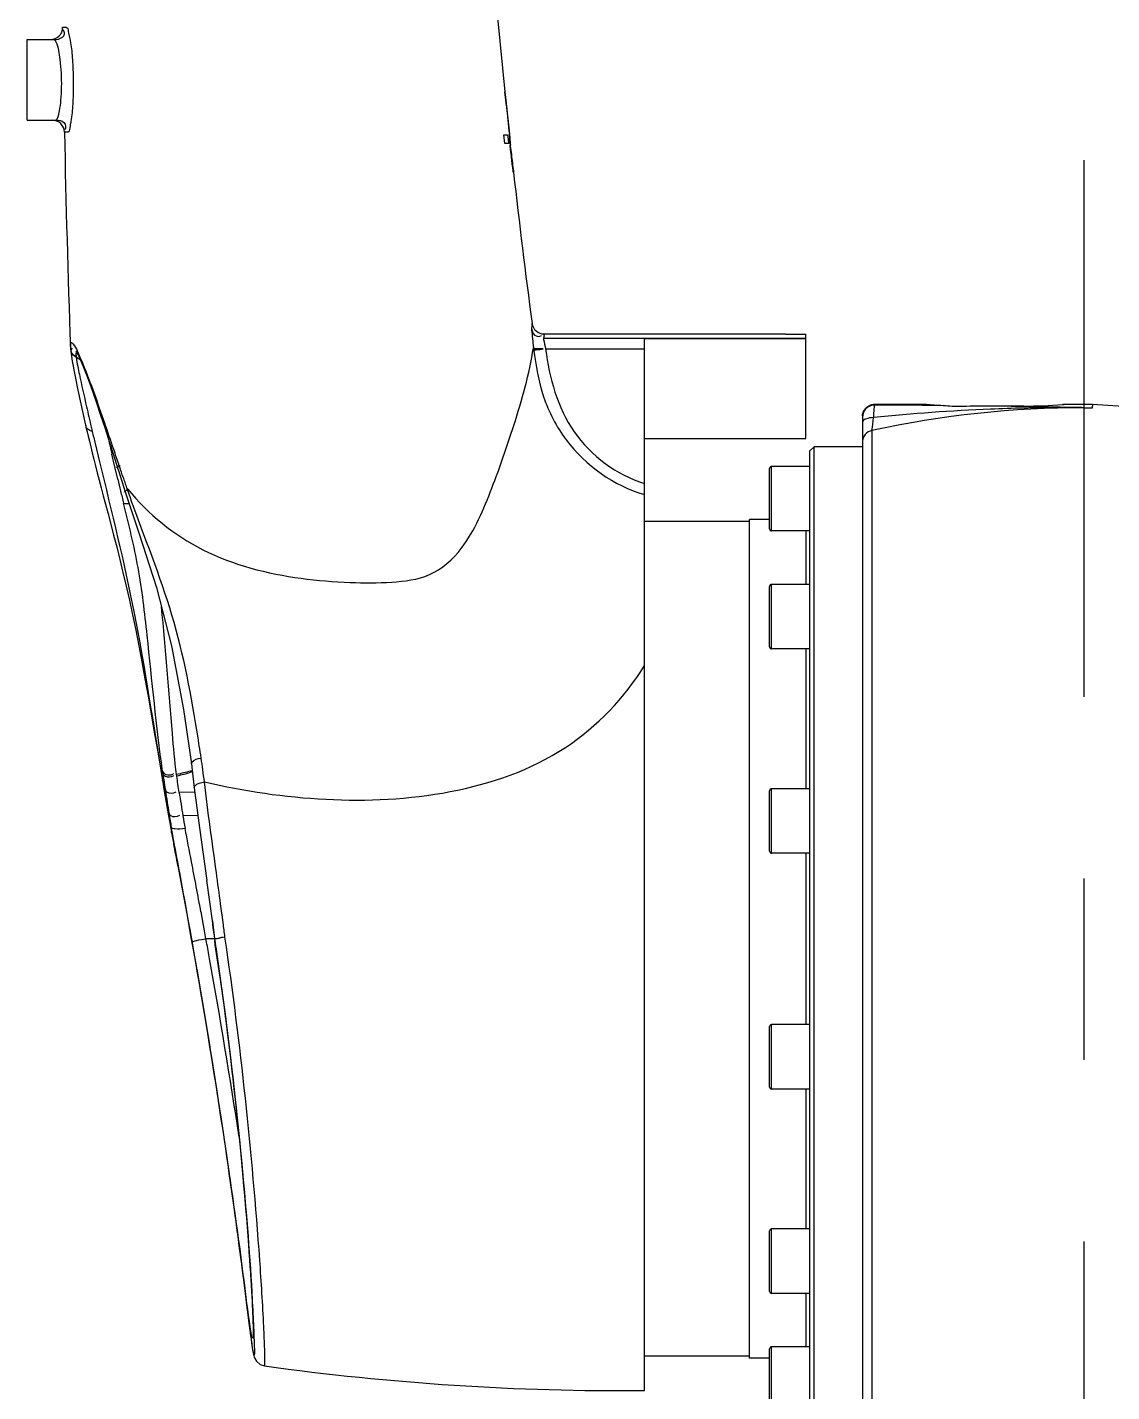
# Model space of a CAD drawing. Header units: millimetres. Extents: x 7426 to 8740, y 124 to 421.
# Drawn here: x 7930.24 to 7943.68, y 249.34 to 266.26 of the extents above; entities that cross this region are included whole.
import ezdxf

# ---------------------------------------------------------------- set-up
doc = ezdxf.new("R2010")
doc.units = ezdxf.units.MM
doc.linetypes.add('CENTER', pattern=[0.6, 0.375, -0.075, 0.075, -0.075])
doc.layers.add('中心线', color=7, linetype='Continuous')
doc.layers.add('外形图', color=7, linetype='Continuous')

msp = doc.modelspace()

# ---------------------------------------------------------------- linework, layer by layer
at = {"layer": '中心线', "linetype": 'CENTER', "ltscale": 30}
msp.add_line((7943.3437, 239.9549), (7943.3437, 264.6106), dxfattribs=at)
at = {"layer": '外形图', "color": 0, "linetype": 'Continuous'}
for p, q in [((7930.2433, 265.1056), (7930.2433, 266.1057)), ((7930.2433, 266.1057), (7930.576, 266.1057)), ((7930.6815, 266.2577), (7930.7254, 266.2575)), ((7936.1623, 265.4556), (7936.1625, 265.4556)), ((7936.1803, 265.2824), (7936.1623, 265.4556)), ((7936.1625, 265.4556), (7936.1768, 265.3171)), ((7936.1768, 265.3171), (7936.1868, 265.2216)), ((7930.2433, 265.1056), (7930.5967, 265.1056)), ((7936.1868, 265.2216), (7936.1969, 265.1258)), ((7936.1969, 265.1258), (7936.2177, 264.931)), ((7930.7461, 264.9585), (7930.7035, 264.9587)), ((7936.1498, 264.9237), (7936.1955, 264.9237)), ((7936.1615, 264.8173), (7936.1498, 264.9237)), ((7936.1955, 264.9237), (7936.2013, 264.8705)), ((7936.2296, 264.8197), (7936.2176, 264.931)), ((7936.2177, 264.931), (7936.2298, 264.8198)), ((7936.2071, 264.8173), (7936.1615, 264.8173)), ((7936.2013, 264.8705), (7936.2071, 264.8173)), ((7936.2271, 264.796), (7936.2289, 264.796)), ((7936.2331, 264.7428), (7936.2271, 264.796)), ((7936.2289, 264.796), (7936.2337, 264.7535)), ((7936.2322, 264.796), (7936.2296, 264.8197)), ((7936.2298, 264.8198), (7936.2324, 264.796)), ((7936.2337, 264.7535), (7936.2385, 264.7109)), ((7936.2391, 264.6897), (7936.2331, 264.7428)), ((7936.2385, 264.7109), (7936.2423, 264.679)), ((7936.2428, 264.6586), (7936.2391, 264.6897)), ((7936.2423, 264.679), (7936.246, 264.6471)), ((7936.2441, 264.6471), (7936.2428, 264.6586)), ((7936.2492, 264.6045), (7936.2441, 264.6471)), ((7936.246, 264.6471), (7936.2514, 264.6045)), ((7936.2503, 264.5953), (7936.2492, 264.6045)), ((7936.2519, 264.583), (7936.2503, 264.5953)), ((7936.2514, 264.6045), (7936.2544, 264.5833)), ((7936.2545, 264.562), (7936.2519, 264.583)), ((7936.2534, 264.6045), (7936.2581, 264.562)), ((7936.2544, 264.5833), (7936.2547, 264.5833)), ((7936.2598, 264.5194), (7936.2545, 264.562)), ((7936.2581, 264.562), (7936.2628, 264.5194)), ((7936.2654, 264.4769), (7936.2598, 264.5194)), ((7936.2628, 264.5194), (7936.2673, 264.4769)), ((7936.2664, 264.4709), (7936.2654, 264.4769)), ((7936.2687, 264.4556), (7936.2664, 264.4709)), ((7936.2673, 264.4769), (7936.2683, 264.4662)), ((7936.2683, 264.4662), (7936.2692, 264.4556)), ((7936.2692, 264.4556), (7936.2687, 264.4556)), ((7936.6425, 262.4026), (7939.8936, 262.4026)), ((7936.6472, 262.4555), (7939.6436, 262.4555)), ((7937.8935, 262.3976), (7939.8936, 262.3976)), ((7937.8935, 249.3558), (7937.8935, 262.3976)), ((7939.6436, 262.4555), (7939.6436, 262.4549)), ((7939.6436, 262.4549), (7939.8936, 262.4549)), ((7939.8936, 261.1589), (7939.8936, 262.4549)), ((7930.7773, 262.2884), (7930.7782, 262.2725)), ((7930.7783, 262.2724), (7930.798, 262.117)), ((7936.5162, 262.285), (7936.5188, 262.2649)), ((7936.6672, 262.2694), (7937.8935, 262.2694)), ((7930.8487, 262.1721), (7930.8492, 262.1676)), ((7930.8995, 262.1365), (7930.8492, 262.1676)), ((7941.0936, 261.5798), (7940.7436, 261.5798)), ((7940.7436, 261.5798), (7940.7436, 261.5737)), ((7941.3436, 261.5805), (7941.0936, 261.5805)), ((7941.0936, 261.5798), (7941.0936, 261.5805)), ((7941.3436, 261.5805), (7941.3667, 261.5788)), ((7942.5937, 261.5616), (7942.1778, 261.5616)), ((7943.0444, 261.5473), (7943.093, 261.5463)), ((7943.0745, 261.5791), (7943.0887, 261.5801)), ((7943.0887, 261.5801), (7943.0745, 261.5791)), ((7943.0937, 261.5805), (7943.0887, 261.5801)), ((7943.4437, 261.5805), (7943.0937, 261.5805)), ((7943.3437, 261.541), (7943.4437, 261.541)), ((7943.4437, 261.5805), (7943.4437, 261.5616)), ((7943.4437, 261.541), (7943.4437, 261.5616)), ((7940.5941, 261.4424), (7940.5936, 261.4298)), ((7940.5936, 261.4298), (7940.5936, 249.0734)), ((7940.5941, 261.4423), (7940.5958, 261.4555)), ((7940.712, 261.2591), (7940.712, 248.932)), ((7931.084, 261.0967), (7931.1384, 260.8721)), ((7937.8935, 261.1589), (7939.8936, 261.1589)), ((7939.9436, 261.0055), (7939.9936, 261.0555)), ((7940.5936, 261.0555), (7939.9936, 261.0555)), ((7939.9936, 248.9382), (7939.9936, 261.0555)), ((7931.3288, 260.8084), (7931.2921, 260.9661)), ((7931.3324, 260.8892), (7931.3614, 260.7962)), ((7939.9436, 248.9382), (7939.9436, 261.0055)), ((7931.3643, 260.656), (7931.3288, 260.8084)), ((7931.3613, 260.7965), (7931.3759, 260.7499)), ((7931.3759, 260.7499), (7931.4343, 260.5624)), ((7939.4436, 260.038), (7939.4436, 260.788)), ((7939.9436, 260.813), (7939.4686, 260.813)), ((7939.4686, 260.013), (7939.4686, 260.813)), ((7931.4343, 260.5624), (7931.455, 260.4965)), ((7939.1936, 260.1305), (7937.8935, 260.1305)), ((7939.4436, 260.1555), (7939.1936, 260.1555)), ((7939.1936, 249.7552), (7939.1936, 260.1555)), ((7939.9436, 260.013), (7939.4686, 260.013)), ((7939.8936, 260.013), (7939.8936, 259.3506)), ((7939.9436, 259.3506), (7939.4686, 259.3506)), ((7939.4686, 258.5506), (7939.4686, 259.3506)), ((7939.4436, 258.5756), (7939.4436, 259.3256)), ((7939.9436, 259.2125), (7939.9436, 259.2256)), ((7939.9436, 258.5506), (7939.4686, 258.5506)), ((7939.8936, 258.5506), (7939.8936, 256.8177)), ((7931.8921, 257.074), (7931.9174, 256.9231)), ((7931.9211, 257.0215), (7931.9196, 257.0319)), ((7931.9242, 256.9999), (7931.9211, 257.0215)), ((7932.0952, 256.973), (7932.0929, 256.9931)), ((7932.2773, 257.1238), (7932.2772, 257.1242)), ((7932.2773, 257.1238), (7932.2869, 257.0476)), ((7932.2869, 257.0476), (7932.313, 256.8282)), ((7931.9191, 256.9171), (7931.9174, 256.9231)), ((7931.9174, 256.9231), (7931.9408, 256.7863)), ((7939.9436, 256.8177), (7939.4686, 256.8177)), ((7939.4686, 256.0177), (7939.4686, 256.8177)), ((7931.9408, 256.7863), (7931.9947, 256.4805)), ((7932.314, 256.7765), (7932.1259, 256.7707)), ((7939.4436, 256.0427), (7939.4436, 256.7927)), ((7931.9947, 256.4805), (7932.0305, 256.281)), ((7932.3572, 256.4855), (7932.172, 256.4807)), ((7932.0054, 256.4213), (7932.0325, 256.2708)), ((7932.0297, 256.307), (7932.0268, 256.3435)), ((7932.0383, 256.2823), (7932.0268, 256.3434)), ((7932.0325, 256.271), (7932.0297, 256.307)), ((7932.0306, 256.2805), (7932.0305, 256.2807)), ((7932.0305, 256.2807), (7932.0404, 256.2286)), ((7932.0309, 256.2791), (7932.0306, 256.2805)), ((7932.0325, 256.2712), (7932.0582, 256.1351)), ((7932.0694, 256.1168), (7932.0383, 256.2823)), ((7939.9436, 256.0177), (7939.4686, 256.0177)), ((7939.8936, 256.0177), (7939.8936, 253.893)), ((7932.1096, 255.8617), (7932.1384, 255.7071)), ((7932.116, 255.8271), (7932.1534, 255.6253)), ((7932.5417, 255.1514), (7932.4692, 255.6773)), ((7932.4393, 255.0565), (7932.3961, 255.29)), ((7932.6511, 255.3013), (7932.6394, 255.3891)), ((7932.6614, 255.2232), (7932.6511, 255.3013)), ((7932.5379, 255.1789), (7932.5508, 255.0618)), ((7932.5447, 255.1286), (7932.5417, 255.1514)), ((7932.5527, 255.0688), (7932.5447, 255.1286)), ((7932.6705, 255.1541), (7932.6614, 255.2232)), ((7932.2636, 255.0198), (7932.2993, 254.819)), ((7932.4579, 254.9553), (7932.4393, 255.0565)), ((7932.5624, 254.9553), (7932.458, 254.9553)), ((7932.4614, 254.9371), (7932.458, 254.9553)), ((7932.4652, 254.9158), (7932.4614, 254.9371)), ((7932.5508, 255.0618), (7932.5573, 255.0026)), ((7932.5602, 255.0126), (7932.5527, 255.0688)), ((7932.5573, 255.0026), (7932.5624, 254.9553)), ((7932.5615, 255.003), (7932.5602, 255.0126)), ((7932.5677, 254.9553), (7932.5615, 255.003)), ((7932.5624, 254.9553), (7932.5651, 254.9553)), ((7932.5624, 254.9553), (7932.5656, 254.9339)), ((7932.5651, 254.9553), (7932.5677, 254.9553)), ((7932.5657, 254.9339), (7932.5656, 254.9338)), ((7932.5656, 254.9338), (7932.5707, 254.8997)), ((7932.5708, 254.9347), (7932.5677, 254.9553)), ((7939.4436, 253.1179), (7939.4436, 253.868)), ((7939.9436, 253.893), (7939.4686, 253.893)), ((7939.4686, 253.0929), (7939.4686, 253.893)), ((7939.9436, 253.0929), (7939.4686, 253.0929)), ((7939.8936, 253.0929), (7939.8936, 251.3601)), ((7939.4436, 250.585), (7939.4436, 251.3351)), ((7939.9436, 251.3601), (7939.4686, 251.3601)), ((7939.4686, 250.56), (7939.4686, 251.3601)), ((7932.9258, 250.6983), (7932.9946, 250.1585)), ((7939.9436, 250.56), (7939.4686, 250.56)), ((7939.8936, 250.56), (7939.8936, 249.8977)), ((7939.9436, 250.685), (7939.9436, 250.6981)), ((7933.0414, 250.1678), (7933.0417, 250.1574)), ((7939.4436, 249.1227), (7939.4436, 249.8727)), ((7939.9436, 249.8977), (7939.4686, 249.8977)), ((7939.4686, 249.0977), (7939.4686, 249.8977)), ((7939.1936, 249.7802), (7937.8935, 249.7802)), ((7939.4436, 249.7552), (7939.1936, 249.7552))]:
    msp.add_line(p, q, dxfattribs=at)
for points in [[(7930.8456, 262.2429), (7930.8461, 262.2422), (7930.8547, 262.2285), (7930.8697, 262.2005), (7930.8897, 262.1587), (7930.9143, 262.1027)], [(7930.798, 262.117), (7930.8679, 261.7574), (7930.965, 261.3227)], [(7930.9143, 262.1027), (7930.9432, 262.0327), (7930.9762, 261.9482), (7931.0134, 261.8486), (7931.0547, 261.7331), (7931.1005, 261.6006), (7931.1511, 261.4505), (7931.2068, 261.2821), (7931.2672, 261.0953), (7931.3324, 260.8892)], [(7947.8357, 260.1663), (7947.0515, 260.6486), (7946.1633, 261.0562), (7945.2303, 261.3503), (7944.2673, 261.526), (7943.4437, 261.5799)], [(7930.9649, 261.3234), (7930.9703, 261.3005), (7930.984, 261.2431), (7930.9968, 261.1902)], [(7930.9968, 261.1902), (7931.0125, 261.1259), (7931.0298, 261.0557)], [(7931.0298, 261.0557), (7931.0483, 260.9815), (7931.0679, 260.9034), (7931.0888, 260.8211), (7931.1109, 260.7345)], [(7931.1109, 260.7345), (7931.1345, 260.6435), (7931.1594, 260.5482), (7931.1856, 260.4483)], [(7931.1856, 260.4483), (7931.2442, 260.2257), (7931.2777, 260.0979), (7931.3135, 259.9605), (7931.351, 259.8146), (7931.3898, 259.6607), (7931.4293, 259.4991), (7931.4691, 259.3304), (7931.5088, 259.155), (7931.548, 258.9732), (7931.5867, 258.7849), (7931.6249, 258.5906), (7931.6629, 258.3899), (7931.7013, 258.1809), (7931.7401, 257.9649), (7931.7791, 257.7439), (7931.8176, 257.5199), (7931.8553, 257.2957), (7931.8921, 257.074)], [(7931.4551, 260.4962), (7931.6278, 259.9767), (7931.8444, 259.313), (7932.0299, 258.5881), (7932.1773, 257.8001), (7932.2772, 257.1242)], [(7932.3129, 256.8282), (7932.3775, 256.3334), (7932.4692, 255.6773)], [(7932.0404, 256.2286), (7932.0783, 256.0284), (7932.116, 255.8271)], [(7932.1534, 255.6253), (7932.1906, 255.4233), (7932.2273, 255.2213), (7932.2636, 255.0198)], [(7932.2993, 254.819), (7932.3344, 254.6193), (7932.3688, 254.421), (7932.4025, 254.2245), (7932.4353, 254.03), (7932.4674, 253.8378), (7932.4986, 253.6482), (7932.5288, 253.4615), (7932.5582, 253.278), (7932.5866, 253.0978), (7932.614, 252.9213), (7932.6405, 252.7485), (7932.6659, 252.5799), (7932.6904, 252.4155), (7932.7139, 252.2555), (7932.7364, 252.1001), (7932.7579, 251.9495), (7932.7784, 251.8037), (7932.7979, 251.6628), (7932.8166, 251.5271), (7932.8343, 251.3965), (7932.8511, 251.2711), (7932.867, 251.151), (7932.8821, 251.0363), (7932.8963, 250.9269), (7932.9098, 250.8228), (7932.9224, 250.7241), (7932.9343, 250.6308)], [(7932.5707, 254.8997), (7932.5994, 254.7049), (7932.627, 254.5117), (7932.6535, 254.3205), (7932.6789, 254.1317), (7932.7033, 253.9454), (7932.7265, 253.7621), (7932.7487, 253.5819), (7932.7699, 253.405), (7932.7899, 253.2318), (7932.809, 253.0624), (7932.8271, 252.8971), (7932.8442, 252.7359), (7932.8604, 252.5791), (7932.8756, 252.4268), (7932.8899, 252.2791), (7932.9034, 252.1361), (7932.916, 251.998), (7932.9278, 251.8648), (7932.9389, 251.7365), (7932.9492, 251.6133), (7932.9588, 251.4952), (7932.9677, 251.3821), (7932.976, 251.274), (7932.9836, 251.1711), (7932.9906, 251.0731), (7932.9971, 250.9802), (7933.003, 250.8923), (7933.0085, 250.8092), (7933.0134, 250.7309), (7933.0178, 250.6574), (7933.0219, 250.5885), (7933.0255, 250.5242), (7933.0287, 250.4644), (7933.0315, 250.409), (7933.0339, 250.3578), (7933.036, 250.3107), (7933.0378, 250.2677), (7933.0392, 250.2286), (7933.0404, 250.1934), (7933.0413, 250.162), (7933.0419, 250.1342), (7933.0423, 250.1101), (7933.0424, 250.0895), (7933.0423, 250.0724), (7933.0421, 250.0589), (7933.0417, 250.0492), (7933.0417, 250.0482)], [(7932.9343, 250.6308), (7932.9658, 250.3827), (7932.9835, 250.2435)], [(7932.9835, 250.2435), (7932.9915, 250.1818), (7932.9988, 250.1252), (7933.0056, 250.0739), (7933.0118, 250.0276), (7933.0174, 249.9861), (7933.0226, 249.9491), (7933.0274, 249.9163), (7933.0318, 249.8875), (7933.0358, 249.8622), (7933.0396, 249.8401), (7933.0432, 249.8208), (7933.0467, 249.8038), (7933.0504, 249.788), (7933.055, 249.7719), (7933.0629, 249.7511), (7933.0826, 249.7181), (7933.1301, 249.6775), (7933.182, 249.6604)]]:
    msp.add_lwpolyline(points, dxfattribs=at)
for centre, radius, start, end in [((8037.2469, 275.8311), 101.6154, 180.522369, 185.860331), ((7930.5315, 266.2557), 0.15, 270.00001, 0.76721), ((8037.1657, 275.8239), 101.5341, 185.959316, 186.158733), ((7930.5535, 264.9556), 0.15, 1.1696, 89.99999), ((8115.3977, 268.729), 184.7327, 181.169469, 181.996654), ((8037.1535, 275.824), 101.5218, 186.429546, 187.492481), ((7936.6472, 262.6055), 0.15, 187.49252, 270), ((7961.2773, 268.3652), 31.0564, 192.67009, 193.15066), ((7940.7435, 261.4238), 0.1499, 89.97071, 179.97067), ((7940.7438, 261.4296), 0.1503, 129.82742, 140.13229), ((7940.7438, 261.4297), 0.1502, 129.82478, 140.13781), ((7940.744, 261.4292), 0.1507, 115.45866, 129.77264), ((7940.7439, 261.4293), 0.1506, 115.45652, 129.77555), ((7940.7433, 261.4305), 0.1492, 109.87285, 115.44305), ((7940.7433, 261.4306), 0.1491, 109.87064, 115.44416), ((7943.3473, 249.0805), 12.4605, 90.01654, 102.20962), ((7940.0539, 91.4431), 170.132, 89.500009, 89.76772), ((7942.1812, 252.4135), 9.1482, 90.02135, 92.11479), ((7940.4111, 128.7178), 132.8556, 89.058707, 89.238045), ((7943.1138, 238.7861), 22.7561, 91.30805, 92.35333), ((7940.352, 125.7399), 135.8341, 88.864268, 89.054434), ((7942.5926, 268.2154), 6.6538, 270.00919, 274.15343), ((7943.1105, 238.9172), 22.625, 91.14354, 91.30712), ((7943.1092, 238.9936), 22.5486, 89.40398, 91.14414), ((7940.5694, 135.4859), 126.0857, 88.739208, 88.853175), ((7940.7439, 261.4295), 0.1504, 140.12109, 149.85117), ((7940.7438, 261.4296), 0.1502, 140.11599, 149.85712), ((7903.2051, 265.9351), 37.7973, 352.89358, 353.13703), ((7943.1645, 237.7962), 23.7473, 92.37741, 95.88037), ((7954.3732, 266.7875), 23.9744, 193.23301, 193.36481), ((7963.2609, 268.9288), 33.1164, 193.41486, 193.68023), ((8019.8904, 281.6576), 90.9825, 193.025426, 193.145411), ((7890.6513, 247.2562), 42.9308, 18.4458, 18.70388), ((7914.6427, 255.1748), 17.6666, 18.5846, 18.70309), ((7872.0408, 240.8924), 62.5989, 18.42602, 18.548209), ((7939.4686, 260.788), 0.025, 90, 180), ((7953.7279, 265.8681), 22.963, 193.11939, 193.49649), ((7963.4202, 271.3547), 33.7242, 198.45569, 198.57319), ((7947.505, 266.0071), 16.9346, 198.5736, 198.80451), ((7933.6498, 262.2977), 2.7917, 218.8003, 219.28461), ((7939.4065, 263.2539), 8.3809, 198.8358, 199.12584), ((7961.8529, 267.8697), 31.3307, 193.588, 193.8755), ((7940.1075, 263.4999), 9.1238, 199.14336, 200.35383), ((7939.4686, 260.038), 0.025, 180, 270), ((7939.4686, 259.3256), 0.025, 90, 180), ((7939.4686, 258.5756), 0.025, 180, 270), ((7914.9096, 254.5761), 17.6844, 8.52519, 9.02725), ((7923.133, 255.8159), 9.3681, 6.65554, 8.48197), ((7942.4359, 258.4771), 10.6148, 187.99952, 188.36595), ((7931.9847, 257.9352), 0.9412, 287.10748, 288.7691), ((7976.0845, 264.35), 44.7864, 189.55311, 190.19695), ((7957.5088, 260.7101), 25.8522, 188.4019, 188.70381), ((7965.7466, 261.9437), 34.1818, 188.6582, 189.15386), ((7939.4686, 256.7927), 0.025, 90, 180), ((7975.0139, 263.4352), 43.4027, 188.83271, 189.22037), ((7961.439, 261.2491), 29.8185, 189.15312, 189.31937), ((7962.2041, 261.5066), 30.4498, 189.50049, 189.79773), ((7963.9416, 261.6593), 32.3546, 189.31839, 189.4579), ((7804.8138, 231.427), 129.795, 10.873844, 11.059303), ((7802.1811, 231.5934), 132.1755, 10.57988, 10.700463), ((7797.112, 230.8288), 137.3062, 10.439151, 10.612892), ((7939.4686, 256.0427), 0.025, 180, 270), ((7823.2787, 234.9747), 110.9924, 10.546492, 10.873545), ((7820.8051, 235.1823), 113.2165, 10.045006, 10.444998), ((7877.6066, 247.9428), 55.5341, 7.27736, 7.46117), ((7886.3047, 247.9918), 46.7789, 8.00428, 8.53429), ((7886.3106, 248.0196), 46.7742, 8.32562, 8.50166), ((7932.9341, 252.7558), 2.2332, 96.70614, 97.82844), ((7839.0554, 237.9433), 94.9392, 10.170587, 10.298212), ((7853.1636, 240.4221), 80.6151, 8.617202, 10.207114), ((7939.4686, 253.868), 0.025, 90, 180), ((7939.4686, 253.1179), 0.025, 180, 270), ((7939.4686, 251.3351), 0.025, 90, 180), ((7939.4686, 250.585), 0.025, 180, 270), ((7910.3515, 249.0374), 22.85, 2.63823, 2.78858), ((7939.4686, 249.8727), 0.025, 90, 180), ((7937.6308, 281.8554), 32.501, 262.1326, 270.46321)]:
    msp.add_arc(centre, radius, start, end, dxfattribs=at)
for points, knots in [([(7930.576, 266.1057), (7930.6118, 266.1057), (7930.6656, 266.1156), (7930.7165, 266.1749), (7930.6984, 266.2119), (7930.6868, 266.2263)], [0, 0, 0, 0, 0.5140628, 0.7338664, 1, 1, 1, 1]), ([(7930.576, 266.1057), (7930.5803, 266.1057), (7930.5905, 266.095), (7930.5953, 266.0841), (7930.5985, 266.0765)], [0, 0, 0, 0, 0.3444765, 1, 1, 1, 1]), ([(7930.7254, 266.2575), (7930.7442, 266.2574), (7930.7565, 266.1627), (7930.787, 266.0529), (7930.8045, 265.8403), (7930.8159, 265.6075), (7930.8107, 265.3752), (7930.7997, 265.1621), (7930.7731, 265.0541), (7930.7644, 264.9585), (7930.7461, 264.9585)], [0, 0, 0, 0, 0.0428124, 0.1524001, 0.3132241, 0.5014415, 0.6895174, 0.8497848, 0.9583111, 1, 1, 1, 1]), ([(7930.5985, 266.0765), (7930.6277, 266.008), (7930.6549, 265.8195), (7930.6701, 265.577), (7930.6588, 265.3671), (7930.6431, 265.2325), (7930.625, 265.1601), (7930.6089, 265.1056), (7930.5967, 265.1056)], [0, 0, 0, 0, 0.2262419, 0.5698567, 0.7364279, 0.8724682, 0.9628223, 1, 1, 1, 1]), ([(7930.5967, 265.1056), (7930.6318, 265.1056), (7930.7099, 265.1026), (7930.7256, 265.0115), (7930.7077, 264.9876)], [0, 0, 0, 0, 0.5410572, 1, 1, 1, 1]), ([(7936.4985, 262.586), (7936.494, 262.5859), (7936.5046, 262.5568), (7936.4957, 262.5454), (7936.4938, 262.532)], [0, 0, 0, 0, 0.2483292, 1, 1, 1, 1]), ([(7936.4938, 262.532), (7936.4926, 262.5232), (7936.4994, 262.4401), (7936.5068, 262.3583), (7936.5162, 262.285)], [0, 0, 0, 0, 0.1068407, 1, 1, 1, 1]), ([(7936.4938, 262.532), (7936.4982, 262.4998), (7936.5092, 262.4293), (7936.5933, 262.4192), (7936.6157, 262.4366)], [0, 0, 0, 0, 0.5340326, 1, 1, 1, 1]), ([(7936.6425, 262.4026), (7936.6411, 262.398), (7936.6488, 262.3517), (7936.657, 262.3085), (7936.6671, 262.2694)], [0, 0, 0, 0, 0.1060403, 1, 1, 1, 1]), ([(7936.6472, 262.4555), (7936.6428, 262.4555), (7936.6532, 262.4268), (7936.6444, 262.4158), (7936.6425, 262.4026)], [0, 0, 0, 0, 0.2492303, 1, 1, 1, 1]), ([(7930.9356, 262.0815), (7930.9133, 262.1362), (7930.8685, 262.2218), (7930.8412, 262.3128), (7930.7716, 262.3632), (7930.7765, 262.3109), (7930.7772, 262.2928)], [0, 0, 0, 0, 0.4851112, 0.7594988, 0.8512469, 1, 1, 1, 1]), ([(7930.7869, 262.2454), (7930.7867, 262.2492), (7930.7874, 262.2572), (7930.79, 262.2648), (7930.7917, 262.2685)], [0, 0, 0, 0, 0.4766474, 1, 1, 1, 1]), ([(7930.7871, 262.241), (7930.7869, 262.2451), (7930.7878, 262.2541), (7930.7911, 262.2625), (7930.7932, 262.2667)], [0, 0, 0, 0, 0.4725845, 1, 1, 1, 1]), ([(7930.7917, 262.2685), (7930.7925, 262.2703), (7930.7944, 262.274), (7930.7966, 262.2775), (7930.7978, 262.2793)], [0, 0, 0, 0, 0.483596, 1, 1, 1, 1]), ([(7930.7932, 262.2667), (7930.7939, 262.2681), (7930.7954, 262.2708), (7930.7971, 262.2735), (7930.798, 262.2748)], [0, 0, 0, 0, 0.4873122, 1, 1, 1, 1]), ([(7930.8537, 262.2303), (7930.8507, 262.2294), (7930.846, 262.2197), (7930.8461, 262.2109), (7930.8461, 262.205)], [0, 0, 0, 0, 0.344289, 1, 1, 1, 1]), ([(7935.6222, 259.7968), (7935.7891, 260.0202), (7936.0089, 260.5388), (7936.2969, 261.3711), (7936.4674, 261.9575), (7936.5162, 262.285)], [0, 0, 0, 0, 0.314992, 0.6258523, 1, 1, 1, 1]), ([(7936.5162, 262.285), (7936.5208, 262.2741), (7936.5738, 262.2736), (7936.6082, 262.2733), (7936.6372, 262.2763)], [0, 0, 0, 0, 0.2887892, 1, 1, 1, 1]), ([(7936.5188, 262.2649), (7936.5249, 262.2555), (7936.5758, 262.2628), (7936.6103, 262.2635), (7936.6388, 262.2695)], [0, 0, 0, 0, 0.2783608, 1, 1, 1, 1]), ([(7936.5188, 262.2649), (7936.5447, 262.0662), (7936.612, 261.6668), (7936.9837, 260.9513), (7937.5127, 260.5714), (7937.8935, 260.4646)], [0, 0, 0, 0, 0.2516658, 0.5032239, 1, 1, 1, 1]), ([(7936.6672, 262.2694), (7936.714, 261.9104), (7936.9101, 261.1781), (7937.5488, 260.7078), (7937.8935, 260.6011)], [0, 0, 0, 0, 0.5007677, 1, 1, 1, 1]), ([(7930.8461, 262.205), (7930.8461, 262.2028), (7930.8462, 262.1981), (7930.8465, 262.1935), (7930.8467, 262.191)], [0, 0, 0, 0, 0.473411, 1, 1, 1, 1]), ([(7930.8467, 262.191), (7930.8469, 262.188), (7930.8475, 262.1817), (7930.8482, 262.1754), (7930.8487, 262.1721)], [0, 0, 0, 0, 0.4761758, 1, 1, 1, 1]), ([(7930.8685, 262.0542), (7930.875, 262.0209), (7930.9094, 261.8535), (7930.947, 261.6869), (7930.9772, 261.5534)], [0, 0, 0, 0, 0.1989959, 1, 1, 1, 1]), ([(7931.3148, 261.0232), (7931.278, 261.1319), (7931.1558, 261.4861), (7931.0339, 261.8408), (7930.9356, 262.0815)], [0, 0, 0, 0, 0.3062579, 1, 1, 1, 1]), ([(7940.7436, 261.5737), (7940.7401, 261.5708), (7940.7401, 261.5531), (7940.7321, 261.5044), (7940.7325, 261.4552), (7940.7316, 261.4185)], [0, 0, 0, 0, 0.0878503, 0.2952743, 1, 1, 1, 1]), ([(7941.5385, 261.5687), (7941.5113, 261.5699), (7941.4733, 261.57), (7941.3064, 261.5869), (7941.3436, 261.5805)], [0, 0, 0, 0, 0.4193418, 1, 1, 1, 1]), ([(7941.8436, 261.5554), (7941.8164, 261.5544), (7941.7144, 261.5524), (7941.6131, 261.5652), (7941.5385, 261.5687)], [0, 0, 0, 0, 0.2676452, 1, 1, 1, 1]), ([(7940.7316, 261.4185), (7940.6983, 261.4175), (7940.6512, 261.4138), (7940.5936, 261.3803), (7940.5936, 261.3618)], [0, 0, 0, 0, 0.6431075, 1, 1, 1, 1]), ([(7940.712, 261.2591), (7940.6795, 261.2522), (7940.6174, 261.215), (7940.5936, 261.1466), (7940.5936, 261.1134)], [0, 0, 0, 0, 0.5010025, 1, 1, 1, 1]), ([(7931.1384, 260.8721), (7931.2885, 260.2479), (7931.6137, 258.9421), (7931.8032, 257.6098), (7931.9191, 256.9171)], [0, 0, 0, 0, 0.4775508, 1, 1, 1, 1]), ([(7931.355, 260.795), (7931.3555, 260.8008), (7931.3686, 260.8147), (7931.3835, 260.8219), (7931.3937, 260.8266)], [0, 0, 0, 0, 0.337879, 1, 1, 1, 1]), ([(7931.4471, 260.4944), (7931.4471, 260.5003), (7931.4634, 260.5155), (7931.4799, 260.5223), (7931.492, 260.5273)], [0, 0, 0, 0, 0.3126745, 1, 1, 1, 1]), ([(7931.489, 260.5301), (7931.7411, 260.2219), (7932.4041, 259.6865), (7933.4178, 259.4336), (7934.2136, 259.368), (7934.7449, 259.3674), (7935.2549, 259.4298), (7935.5201, 259.6601), (7935.6222, 259.7968)], [0, 0, 0, 0, 0.2610202, 0.5383578, 0.6715732, 0.7841111, 0.8881155, 1, 1, 1, 1]), ([(7931.9196, 257.0319), (7931.8424, 257.5927), (7931.7633, 258.4376), (7931.6359, 259.5528), (7931.5013, 260.092), (7931.4364, 260.3562)], [0, 0, 0, 0, 0.5050565, 0.7573068, 1, 1, 1, 1]), ([(7931.4364, 260.3562), (7931.4466, 260.3539), (7931.4688, 260.3516), (7931.4909, 260.3526), (7931.5025, 260.3539)], [0, 0, 0, 0, 0.4734653, 1, 1, 1, 1]), ([(7932.3749, 257.3508), (7932.2935, 257.8636), (7932.1183, 258.8856), (7931.7314, 259.8462), (7931.5534, 260.3265)], [0, 0, 0, 0, 0.5033704, 1, 1, 1, 1]), ([(7932.0929, 256.9931), (7932.0697, 257.1617), (7932.0097, 257.8548), (7931.9587, 258.5481), (7931.9066, 259.0706)], [0, 0, 0, 0, 0.2447465, 1, 1, 1, 1]), ([(7932.4379, 256.9017), (7932.9314, 256.7868), (7933.948, 256.6361), (7935.4876, 256.7073), (7936.9431, 257.2024), (7937.6453, 257.9448), (7937.8935, 258.344)], [0, 0, 0, 0, 0.2530488, 0.5100751, 0.7651702, 1, 1, 1, 1]), ([(7932.2774, 257.1243), (7932.2765, 257.1317), (7932.2999, 257.1805), (7932.3575, 257.1902), (7932.3986, 257.1977)], [0, 0, 0, 0, 0.1526082, 1, 1, 1, 1]), ([(7931.9242, 256.9999), (7931.926, 256.9949), (7931.934, 256.9849), (7931.9443, 256.9779), (7931.9506, 256.9747)], [0, 0, 0, 0, 0.4290689, 1, 1, 1, 1]), ([(7932.0148, 256.9879), (7932.0216, 256.9892), (7932.0358, 256.9934), (7932.049, 257.0003), (7932.0556, 257.0045)], [0, 0, 0, 0, 0.4700422, 1, 1, 1, 1]), ([(7931.9544, 256.7979), (7931.9567, 256.7906), (7931.9912, 256.7533), (7932.0535, 256.7597), (7932.0886, 256.779)], [0, 0, 0, 0, 0.1618955, 1, 1, 1, 1]), ([(7932.3131, 256.8283), (7932.3122, 256.8359), (7932.3362, 256.8859), (7932.3957, 256.8947), (7932.4379, 256.9017)], [0, 0, 0, 0, 0.1519938, 1, 1, 1, 1]), ([(7932.6394, 255.3891), (7932.622, 255.5184), (7932.5537, 256.0224), (7932.4819, 256.5261), (7932.4379, 256.9017)], [0, 0, 0, 0, 0.2564947, 1, 1, 1, 1]), ([(7932.0001, 256.5058), (7932.0021, 256.4986), (7932.0368, 256.461), (7932.0988, 256.4691), (7932.134, 256.4883)], [0, 0, 0, 0, 0.157334, 1, 1, 1, 1]), ([(7932.0448, 256.3259), (7932.0407, 256.3277), (7932.034, 256.3312), (7932.0284, 256.3371), (7932.0275, 256.34)], [0, 0, 0, 0, 0.5917217, 1, 1, 1, 1]), ([(7932.1984, 256.325), (7932.1573, 256.3161), (7932.1043, 256.3099), (7932.0536, 256.3221), (7932.0448, 256.3259)], [0, 0, 0, 0, 0.8148299, 1, 1, 1, 1]), ([(7932.1384, 255.7071), (7932.2259, 255.2354), (7932.5245, 253.5717), (7932.7724, 251.899), (7932.9258, 250.6983)], [0, 0, 0, 0, 0.2838434, 1, 1, 1, 1]), ([(7932.286, 254.9297), (7932.3, 254.9181), (7932.3663, 254.951), (7932.4188, 254.9479), (7932.4578, 254.9553)], [0, 0, 0, 0, 0.3136646, 1, 1, 1, 1]), ([(7932.5676, 254.9566), (7932.5706, 254.9608), (7932.596, 254.9595), (7932.6141, 254.966), (7932.6299, 254.9682)], [0, 0, 0, 0, 0.2461626, 1, 1, 1, 1]), ([(7933.1744, 250.1491), (7933.1611, 250.4242), (7933.0593, 252.0387), (7932.8878, 253.6494), (7932.6934, 254.9775)], [0, 0, 0, 0, 0.1702709, 1, 1, 1, 1]), ([(7933.0187, 250.0711), (7932.985, 250.265), (7932.9189, 250.831), (7932.6976, 252.4537), (7932.4727, 253.8777), (7932.2861, 254.9297)], [0, 0, 0, 0, 0.120137, 0.3477041, 1, 1, 1, 1]), ([(7933.0483, 250.2139), (7933.0364, 250.4679), (7932.9403, 251.9989), (7932.7772, 253.5263), (7932.5919, 254.7925)], [0, 0, 0, 0, 0.1657839, 1, 1, 1, 1]), ([(7932.6278, 254.5057), (7932.7557, 253.5964), (7932.9112, 252.1516), (7933.0265, 250.7023), (7933.0414, 250.1678)], [0, 0, 0, 0, 0.6319824, 1, 1, 1, 1]), ([(7933.0584, 249.9432), (7933.058, 249.9615), (7933.0556, 250.0518), (7933.0517, 250.142), (7933.0483, 250.2139)], [0, 0, 0, 0, 0.2029677, 1, 1, 1, 1]), ([(7932.9946, 250.1585), (7932.9987, 250.1267), (7933.0118, 250.0281), (7933.0249, 249.9295), (7933.0362, 249.8632)], [0, 0, 0, 0, 0.3230439, 1, 1, 1, 1]), ([(7933.0417, 250.1574), (7933.043, 250.1067), (7933.057, 249.9346), (7933.0226, 250.0484), (7933.0187, 250.0711)], [0, 0, 0, 0, 0.6877802, 1, 1, 1, 1]), ([(7933.182, 249.6604), (7933.1909, 249.6591), (7933.1817, 249.7188), (7933.1927, 249.7767), (7933.1825, 249.9242), (7933.1802, 250.027), (7933.1773, 250.0892)], [0, 0, 0, 0, 0.062669, 0.2511746, 0.564681, 1, 1, 1, 1]), ([(7933.0362, 249.8632), (7933.0399, 249.8418), (7933.0719, 249.735), (7933.0594, 249.8958), (7933.0584, 249.9432)], [0, 0, 0, 0, 0.3138387, 1, 1, 1, 1])]:
    msp.add_open_spline(points, degree=3, knots=knots, dxfattribs=at)
for points in [[(7930.8487, 262.1721), (7930.8213, 262.1886), (7930.788, 262.2135), (7930.7869, 262.2454)], [(7930.8492, 262.1676), (7930.8217, 262.184), (7930.7882, 262.2089), (7930.7871, 262.241)], [(7930.8492, 262.1676), (7930.8541, 262.1296), (7930.8612, 262.0919), (7930.8685, 262.0542)], [(7940.7436, 261.5798), (7940.7263, 261.5798), (7940.7088, 261.5767), (7940.6926, 261.5708)], [(7940.6926, 261.5708), (7940.7088, 261.5767), (7940.7263, 261.5798), (7940.7436, 261.5798)], [(7940.6139, 261.505), (7940.6051, 261.4898), (7940.5988, 261.4728), (7940.5958, 261.4555)], [(7940.5958, 261.4555), (7940.5988, 261.4728), (7940.6051, 261.4898), (7940.6139, 261.505)], [(7931.0481, 261.2458), (7931.0144, 261.2551), (7930.9582, 261.29), (7930.9749, 261.3207)], [(7931.9196, 257.0319), (7931.9307, 256.9987), (7931.9805, 256.9813), (7932.0148, 256.9879)], [(7931.9506, 256.9747), (7931.9827, 256.9582), (7932.0268, 256.9641), (7932.0585, 256.9812)], [(7932.18, 257.0133), (7932.151, 257.0062), (7932.1219, 256.9997), (7932.0929, 256.9931)], [(7932.1851, 256.9946), (7932.1553, 256.9869), (7932.1252, 256.9798), (7932.0952, 256.973)], [(7932.1259, 256.7707), (7932.1155, 256.8381), (7932.1051, 256.9055), (7932.0955, 256.973)], [(7932.2615, 257.0357), (7932.2346, 257.0273), (7932.2073, 257.0201), (7932.18, 257.0133)], [(7932.2896, 257.0265), (7932.2553, 257.0141), (7932.2203, 257.0038), (7932.1851, 256.9946)]]:
    msp.add_open_spline(points, degree=3, dxfattribs=at)

doc.saveas('drawing.dxf')
